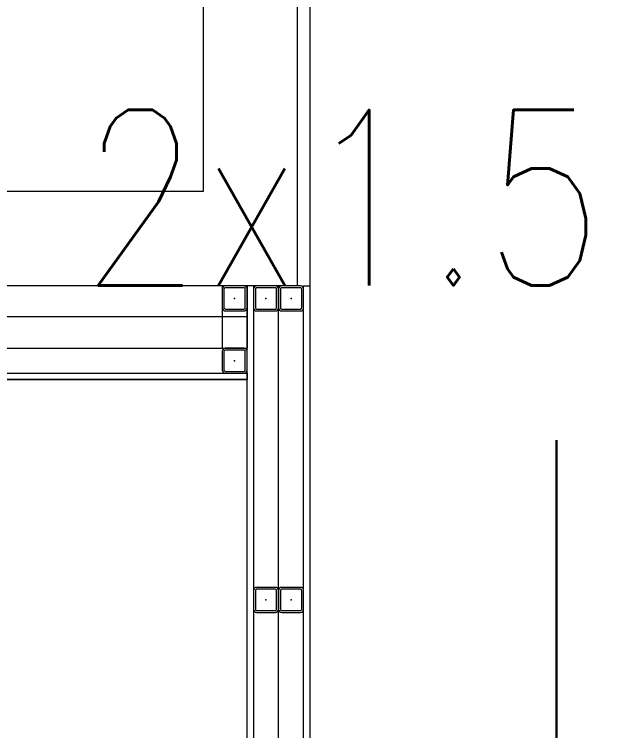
# Model space of a CAD drawing. Extents: x -3709 to 34962, y 0 to 8245.
# Drawn here: x 31383.2 to 31477.5, y 3386.5 to 3500.8 of the extents above; entities that cross this region are included whole.
import ezdxf

# ---------------------------------------------------------------- set-up
doc = ezdxf.new("R2010")
doc.units = 0
doc.layers.get('0').update_dxf_attribs({"color": 9, "lineweight": 9})
for name, color, linetype, lineweight in [('00', 9, 'Continuous', 9), ('06D', 9, 'Continuous', 9), ('10', 9, 'Continuous', 9), ('11', 9, 'Continuous', 9), ('33', 9, 'BATTING', 9), ('E-YAZI', 7, 'Continuous', 30)]:
    doc.layers.add(name, color=color, linetype=linetype, lineweight=lineweight)
doc.styles.add('E-YAZI', font='txttw.shx')
doc.linetypes.add('BATTING', pattern='A,0.0001,-0.1,[134,ltypeshp.shx,S=0.1,R=0,X=-0.1,Y=0],-0.2,[134,ltypeshp.shx,S=0.1,R=180,X=0.1,Y=0],-0.1', length=0.4001)

# ---------------------------------------------------------------- blocks, each defined once
blk = doc.blocks.new('Prf-40x40')
for points in [[(1.5, -2), (-1.5, -2, -0.414214), (-2, -1.5), (-2, 1.5, -0.414214), (-1.5, 2), (1.5, 2, -0.414214), (2, 1.5), (2, -1.5, -0.414214)], [(1.5, -1.7), (-1.5, -1.7, -0.414214), (-1.7, -1.5), (-1.7, 1.5, -0.414214), (-1.5, 1.7), (1.5, 1.7, -0.414214), (1.7, 1.5), (1.7, -1.5, -0.414214)]]:
    blk.add_lwpolyline(points, format="xyb", close=True)
blk.add_point((0, 0))

msp = doc.modelspace()

# ---------------------------------------------------------------- linework, layer by layer
at = {"layer": '00'}
for points in [[(30798.33, 3405), (30798.33, 3457.5), (31428.33, 3457.5), (31428.33, 3657.5), (31458.33, 3657.5), (31458.33, 3672.5), (31428.33, 3672.5), (31428.33, 3737.5), (31413.33, 3737.5), (31413.33, 3557.5), (31378.33, 3557.5), (31378.33, 3542.5), (31413.33, 3542.5)], [(31413.33, 3542.5), (31413.33, 3472.5), (31028.33, 3472.5), (31028.33, 3542.5), (31008.33, 3542.5), (31008.33, 3472.5), (30798.33, 3472.5), (30798.33, 3542.5), (30778.33, 3542.5), (30778.33, 3405)]]:
    msp.add_lwpolyline(points, dxfattribs=at)
at = {"layer": '06D'}
for points in [[(31411.33, 3559.5), (31411.33, 3559.5), (31411.33, 3559.5), (31411.33, 3559.5), (31411.33, 3739.5), (31430.33, 3739.5), (31430.33, 3674.5), (31460.33, 3674.5), (31460.33, 3655.5), (31430.33, 3655.5), (31430.33, 3484.47), (31430.33, 3484.47), (31430.33, 3455.5), (31430.33, 3455.5)], [(31416.33, 3457.5), (31416.33, 3447.5)], [(31420.33, 3457.5), (31420.33, 3447.5)], [(31237.33, 3447.5), (31420.33, 3447.5)], [(31233.33, 3442.5), (31420.33, 3442.5)]]:
    msp.add_lwpolyline(points, dxfattribs=at)
at = {"layer": '11'}
for points in [[(31421.33, 3287.43), (31420.33, 3287.43), (31420.33, 3457.5), (31421.33, 3457.5)], [(31430.33, 3277.43), (31429.33, 3277.43), (31429.33, 3457.43), (31430.33, 3457.43)], [(31233.33, 3442.5), (31233.33, 3443.5), (31420.33, 3443.5), (31420.33, 3442.5)]]:
    msp.add_lwpolyline(points, close=True, dxfattribs=at)
at = {"layer": '33', "ltscale": 0.3}
for points in [[(31425.33, 3287.43), (31425.33, 3457.33)], [(31420.23, 3452.5), (31233.33, 3452.5)]]:
    msp.add_lwpolyline(points, dxfattribs=at)
at = {"layer": 'E-YAZI', "color": 3}
msp.add_line((31469.69, 3432.81), (31469.69, 3357.31), dxfattribs=at)

# ---------------------------------------------------------------- block references
at = {"layer": '10', "xscale": -1, "rotation": 270}
for p in [(31418.33, 3455.44), (31423.33, 3455.43), (31427.33, 3455.43), (31418.33, 3445.5), (31423.33, 3407.33), (31427.33, 3407.33)]:
    msp.add_blockref('Prf-40x40', p, dxfattribs=at)

# ---------------------------------------------------------------- texts
at = {"layer": 'E-YAZI', "color": 3, "style": 'E-YAZI', "width": 0.8}
msp.add_text('2x1.5 LIHCH-Fe180/PH90', height=28, dxfattribs=at).set_placement((31393.69, 3457.5))

doc.saveas('drawing.dxf')
